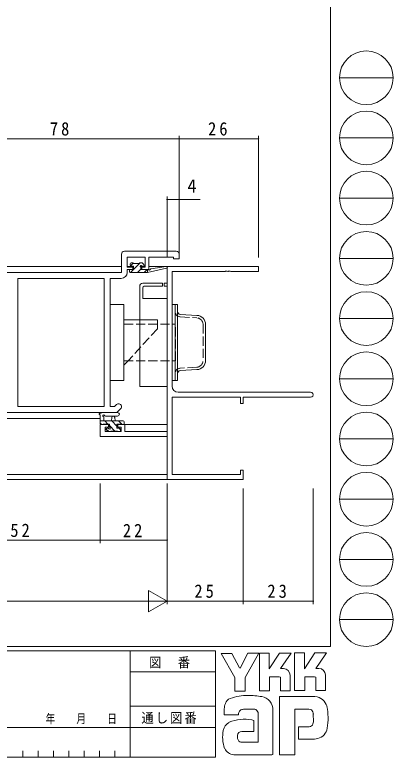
# Model space of a CAD drawing. Units: millimetres on the paper. Extents: x -397 to 397, y -282 to 282.
# Drawn here: x 272.4 to 396.7, y -282.1 to -38 of the extents above; entities that cross this region are included whole.
import ezdxf
from ezdxf.enums import TextEntityAlignment as Align

# ---------------------------------------------------------------- set-up
doc = ezdxf.new("R2010")
doc.units = ezdxf.units.MM
doc.linetypes.add('USER4', pattern=[4, 3, -1])
for name, color, linetype, lineweight in [('0-1_YKK_ZWAK', 7, 'Continuous', 18), ('0-3_YKK_D', 6, 'Continuous', 18), ('0-4_YKK_11', 7, 'Continuous', 18), ('0-5_YKK_12', 2, 'Continuous', 18), ('0-6_YKK_13', 4, 'Continuous', 18)]:
    doc.layers.add(name, color=color, linetype=linetype, lineweight=lineweight)
doc.styles.add('ＭＳ ゴシック', font='')
doc.styles.get('ＭＳ ゴシック').set_extended_font_data('MS Gothic')

msp = doc.modelspace()

# ---------------------------------------------------------------- linework, layer by layer
at = {"layer": '0-1_YKK_ZWAK'}
for p, q in [((376.092, 279.312), (376.092, -245.688)), ((379.068, -58.704), (396.708, -58.704)), ((379.068, -78.5), (396.708, -78.5)), ((379.068, -98.296), (396.708, -98.296)), ((379.068, -118.092), (396.708, -118.092)), ((379.068, -137.888), (396.708, -137.888)), ((379.068, -157.684), (396.708, -157.684)), ((379.068, -177.48), (396.708, -177.48)), ((379.068, -197.276), (396.708, -197.276)), ((379.068, -217.072), (396.708, -217.072)), ((379.068, -236.868), (396.708, -236.868)), ((376.092, -245.688), (-393.908, -245.688)), ((338.292, -247.088), (-393.908, -247.088)), ((310.291, -247.088), (310.291, -282.088)), ((338.292, -247.088), (338.292, -282.088)), ((340.129, -247.994), (343.642, -247.994)), ((344.724, -255.886), (340.129, -247.994)), ((348.928, -247.885), (346.372, -252.859)), ((352.751, -260.319), (352.751, -247.912)), ((364.266, -247.804), (367.537, -247.804)), ((364.266, -260.211), (364.266, -247.804)), ((370.969, -247.804), (374.753, -247.804)), ((374.375, -248.453), (371.253, -252.913)), ((374.753, -247.804), (374.375, -248.453)), ((360.671, -252.994), (359.632, -252.994)), ((372.292, -252.913), (371.253, -252.913)), ((310.291, -254.088), (338.292, -254.088)), ((359.266, -255.67), (356.076, -255.67)), ((362.833, -255.156), (362.833, -260.238)), ((367.672, -255.643), (367.672, -260.211)), ((370.861, -255.643), (367.672, -255.643)), ((371.294, -255.805), (370.861, -255.643)), ((371.294, -260.184), (371.294, -255.805)), ((374.456, -255.156), (374.456, -260.184)), ((367.672, -260.211), (364.266, -260.211)), ((371.294, -260.133), (371.344, -260.184)), ((374.456, -260.184), (371.294, -260.184)), ((370.915, -262.184), (359.32, -262.184)), ((359.32, -262.184), (359.32, -281.294)), ((310.291, -265.287), (338.292, -265.287)), ((341.21, -268.158), (341.21, -266.229)), ((345.859, -268.158), (341.21, -268.158)), ((351.238, -266.293), (347.54, -266.363)), ((352.319, -277.159), (352.319, -267.428)), ((357.211, -266.671), (357.211, -281.267)), ((364.347, -266.347), (368.996, -266.347)), ((364.347, -281.294), (364.347, -266.347)), ((370.465, -267.844), (370.483, -270.478)), ((209.492, -272.288), (310.291, -272.288)), ((338.292, -272.287), (310.291, -272.287)), ((365.563, -272.077), (365.563, -276.212)), ((369.104, -272.077), (365.563, -272.077)), ((350.967, -273.618), (346.973, -273.622)), ((346.697, -277.159), (352.319, -277.159)), ((351.886, -277.159), (352.238, -277.159)), ((352.319, -277.157), (352.32, -277.159)), ((365.563, -276.212), (370.888, -276.212)), ((370.888, -276.212), (371.969, -275.969)), ((275.012, -279.988), (275.012, -282.088)), ((280.052, -279.988), (280.052, -282.088)), ((285.092, -279.988), (285.092, -282.088)), ((290.132, -279.988), (290.132, -282.088)), ((295.172, -279.988), (295.172, -282.088)), ((300.211, -279.988), (300.211, -282.088)), ((305.251, -279.988), (305.251, -282.088)), ((-393.908, -282.088), (338.292, -282.088)), ((345.859, -281.348), (344.372, -281.348)), ((356.887, -281.321), (345.859, -281.348)), ((357.211, -281.267), (356.887, -281.321))]:
    msp.add_line(p, q, dxfattribs=at)
for points in [[(343.642, -247.994), (346.156, -252.697), (346.372, -252.859)], [(348.928, -247.885), (352.554, -247.885), (348.021, -255.913)], [(352.751, -247.912), (355.968, -247.912), (355.968, -253.011), (359.347, -247.858)], [(359.347, -247.858), (363.172, -247.858), (359.632, -252.994)], [(367.537, -247.804), (367.537, -252.996), (370.969, -247.804)], [(348.021, -255.913), (348.021, -260.346), (344.724, -260.346), (344.724, -255.886)], [(356.076, -255.67), (356.076, -260.319), (352.751, -260.319)], [(362.833, -260.238), (359.698, -260.238), (359.698, -255.832), (359.266, -255.67)], [(350.265, -269.861), (350.967, -270.023), (350.967, -273.618)], [(359.32, -281.294), (363.563, -281.294), (364.347, -281.294)]]:
    msp.add_lwpolyline(points, dxfattribs=at)
for centre in [(387.888, -58.704), (387.888, -78.5), (387.888, -98.296), (387.888, -118.092), (387.888, -137.888), (387.888, -157.684), (387.888, -177.48), (387.888, -197.276), (387.888, -217.072), (387.888, -236.868)]:
    msp.add_circle(centre, 8.82, dxfattribs=at)
for centre, radius, start, end in [((360.671, -255.157), 2.163, 0.00166, 89.99604), ((372.292, -255.075), 2.163, 0.00166, 89.99604), ((343.898, -265.143), 2.444, 109.02127, 161.51264), ((349.014, -279.489), 17.68, 89.89165, 109.30848), ((349.533, -282.551), 20.748, 78.7801, 91.46938), ((352.822, -266.584), 4.449, 40.66422, 80.31694), ((370.764, -266.528), 4.341, 14.44572, 87.08746), ((346.251, -266.253), 5.037, 158.41083, 179.71775), ((352.601, -266.573), 4.612, 358.78059, 38.76563), ((354.458, -269.275), 20.86, 350.99027, 10.67625), ((347.967, -268.095), 2.109, 138.46382, 181.71359), ((347.407, -268.058), 1.701, 85.50551, 126.78038), ((350.748, -267.842), 1.625, 14.7552, 72.44995), ((369.157, -267.567), 1.229, 16.43123, 96.91661), ((366.823, -268.295), 3.673, 4.93423, 17.03552), ((344.719, -274.015), 3.908, 121.82711, 169.08475), ((347.812, -282.942), 13.309, 79.38098, 112.05825), ((366.802, -270.129), 3.697, 343.6902, 354.75362), ((351.741, -275.482), 11.082, 168.76372, 199.80079), ((369.105, -270.771), 1.306, 269.95468, 342.90145), ((370.827, -271.833), 4.291, 285.44291, 349.90448), ((347.874, -275.416), 2.369, 171.08203, 216.71923), ((346.982, -275.067), 1.445, 90.33953, 178.03639), ((346.942, -275.653), 1.526, 230.9728, 260.75491), ((344.732, -277.53), 3.823, 207.31435, 263.59464)]:
    msp.add_arc(centre, radius, start, end, dxfattribs=at)
at = {"layer": '0-3_YKK_D'}
for p, q in [((326.401, -117.76), (326.401, -77.76)), ((326.401, -117.76), (326.401, -77.76)), ((352.401, -117.76), (352.401, -77.76)), ((248.401, -78.76), (326.401, -78.76)), ((326.401, -78.76), (352.401, -78.76)), ((322.401, -117.76), (322.401, -97.76)), ((322.401, -98.76), (326.401, -98.76)), ((326.401, -117.76), (326.401, -97.76)), ((326.401, -98.76), (333.301, -98.76)), ((300.401, -192.13), (300.401, -211.76)), ((300.401, -192.13), (300.401, -211.76)), ((322.401, -192.13), (322.401, -231.76)), ((322.401, -192.13), (322.401, -211.76)), ((322.401, -193.76), (322.401, -231.76)), ((347.401, -193.76), (347.401, -231.76)), ((347.401, -193.76), (347.401, -231.76)), ((370.401, -193.76), (370.401, -231.76)), ((248.401, -210.76), (300.401, -210.76)), ((322.401, -210.76), (300.401, -210.76)), ((316.339, -227.26), (316.339, -234.26)), ((322.401, -230.76), (316.339, -227.26)), ((-20.599, -230.76), (315.401, -230.76)), ((322.401, -230.76), (310.277, -230.76)), ((322.401, -230.76), (316.339, -234.26)), ((322.401, -230.76), (347.401, -230.76)), ((347.401, -230.76), (370.401, -230.76))]:
    msp.add_line(p, q, dxfattribs=at)
for centre, start, end in [((326.401, -78.76), 0, 180), ((326.401, -78.76), 0, 180), ((326.401, -78.76), 180, 0), ((326.401, -78.76), 180, 0), ((352.401, -78.76), 0, 180), ((352.401, -78.76), 180, 0), ((322.401, -98.76), 0, 180), ((322.401, -98.76), 180, 0), ((326.401, -98.76), 0, 180), ((326.401, -98.76), 180, 0), ((300.401, -210.76), 0, 180), ((300.401, -210.76), 0, 180), ((300.401, -210.76), 180, 0), ((300.401, -210.76), 180, 0), ((322.401, -210.76), 0, 180), ((322.401, -210.76), 180, 0), ((347.401, -230.76), 0, 180), ((347.401, -230.76), 0, 180), ((347.401, -230.76), 180, 0), ((347.401, -230.76), 180, 0), ((370.401, -230.76), 0, 180), ((370.401, -230.76), 180, 0)]:
    msp.add_arc(centre, 0.106, start, end, dxfattribs=at)
at = {"layer": '0-4_YKK_11'}
for p, q in [((307.401, -116.76), (307.401, -122.76)), ((325.401, -115.76), (308.401, -115.76)), ((326.401, -118.26), (326.401, -116.76)), ((309.331, -117.69), (315.201, -117.69)), ((309.331, -120.96), (309.331, -117.69)), ((315.201, -117.69), (315.201, -120.96)), ((316.401, -117.69), (324.471, -117.69)), ((316.401, -121.76), (316.401, -117.69)), ((324.471, -117.69), (324.471, -118.26)), ((324.471, -118.26), (326.401, -118.26)), ((311.101, -120.96), (309.331, -120.96)), ((309.331, -121.76), (311.101, -121.76)), ((309.331, -122.69), (309.331, -121.76)), ((311.101, -121.76), (311.101, -120.96)), ((314.101, -120.96), (314.101, -121.76)), ((315.201, -120.96), (314.101, -120.96)), ((314.101, -121.76), (316.401, -121.76)), ((322.401, -120.76), (322.401, -126.26)), ((352.401, -120.76), (322.401, -120.76)), ((352.401, -122.39), (352.401, -120.76)), ((307.401, -122.76), (249.401, -122.76)), ((324.031, -122.39), (341.443, -122.39)), ((324.031, -160.13), (324.031, -122.39)), ((341.443, -122.39), (341.626, -122.27)), ((341.626, -122.27), (342.176, -122.27)), ((342.176, -122.27), (342.359, -122.39)), ((342.359, -122.39), (342.443, -122.39)), ((342.443, -122.39), (342.626, -122.27)), ((342.626, -122.27), (343.176, -122.27)), ((343.176, -122.27), (343.359, -122.39)), ((343.359, -122.39), (352.401, -122.39)), ((273.331, -124.69), (273.331, -166.83)), ((301.771, -124.69), (273.331, -124.69)), ((273.331, -124.69), (273.331, -166.83)), ((301.771, -166.83), (301.771, -124.69)), ((303.701, -124.69), (307.331, -124.69)), ((303.701, -166.83), (303.701, -124.69)), ((321.401, -126.26), (321.401, -127.26)), ((322.401, -126.26), (321.401, -126.26)), ((321.401, -127.26), (322.401, -127.26)), ((322.401, -127.26), (322.401, -175.03)), ((369.586, -162.13), (326.031, -162.13)), ((324.031, -163.76), (346.501, -163.76)), ((324.031, -189.13), (324.031, -163.76)), ((346.501, -163.76), (346.501, -165.76)), ((346.501, -165.76), (347.401, -165.76)), ((347.401, -163.76), (369.586, -163.76)), ((347.401, -165.76), (347.401, -163.76)), ((273.331, -166.83), (301.771, -166.83)), ((305.102, -166.83), (303.701, -166.83)), ((305.754, -166.178), (305.102, -166.83)), ((305.901, -168.76), (307.118, -167.543)), ((248.401, -168.76), (305.901, -168.76)), ((300.401, -172.76), (300.401, -176.66)), ((303.201, -172.76), (300.401, -172.76)), ((303.201, -173.56), (303.201, -172.76)), ((306.201, -172.76), (306.201, -173.56)), ((308.501, -172.76), (306.201, -172.76)), ((308.501, -175.03), (308.501, -172.76)), ((302.031, -173.56), (303.201, -173.56)), ((302.031, -175.03), (302.031, -173.56)), ((307.301, -175.03), (302.031, -175.03)), ((306.201, -173.56), (307.301, -173.56)), ((307.301, -173.56), (307.301, -175.03)), ((322.401, -175.03), (308.501, -175.03)), ((300.401, -176.66), (322.401, -176.66)), ((322.401, -176.66), (322.401, -190.76)), ((346.501, -187.76), (346.501, -189.13)), ((347.401, -187.76), (346.501, -187.76)), ((347.401, -190.76), (347.401, -187.76)), ((346.501, -189.13), (324.031, -189.13)), ((322.401, -190.76), (347.401, -190.76))]:
    msp.add_line(p, q, dxfattribs=at)
for centre, radius, start, end in [((308.401, -116.76), 1, 90.00001, 179.99999), ((325.401, -116.76), 1, 0.00001, 89.99999), ((307.331, -122.69), 2, 270.00001, 359.99999), ((326.031, -160.13), 2, 180.00001, 269.99999), ((369.586, -162.945), 0.815, 269.99999, 90.00001), ((306.436, -166.861), 0.965, 314.99999, 135.00001)]:
    msp.add_arc(centre, radius, start, end, dxfattribs=at)
at = {"layer": '0-5_YKK_12'}
for p, q in [((307.401, -120.76), (148.901, -120.76)), ((311.401, -120.76), (309.348, -120.76)), ((315.184, -120.76), (313.572, -120.76)), ((322.401, -120.76), (316.401, -120.76)), ((322.401, -190.76), (322.401, -120.76)), ((300.401, -170.76), (148.901, -170.76)), ((308.001, -172.76), (322.401, -172.76)), ((322.401, -189.13), (148.901, -189.13)), ((322.401, -190.76), (148.901, -190.76))]:
    msp.add_line(p, q, dxfattribs=at)
at = {"layer": '0-6_YKK_13'}
for p, q in [((310.601, -119.56), (311.101, -119.56)), ((311.401, -121.75), (313.591, -119.56)), ((313.501, -119.56), (314.101, -119.56)), ((310.301, -120.36), (310.301, -119.86)), ((310.301, -121.76), (311.401, -121.76)), ((310.363, -120.543), (311.263, -119.643)), ((310.391, -122.76), (311.391, -121.76)), ((311.401, -120.66), (310.601, -120.66)), ((311.301, -119.76), (313.301, -119.76)), ((311.401, -121.76), (311.401, -120.66)), ((312.636, -122.76), (313.801, -121.595)), ((313.801, -121.121), (313.801, -121.76)), ((313.801, -121.76), (315.999, -121.76)), ((314.601, -120.66), (314.262, -120.66)), ((314.313, -119.648), (314.813, -120.148)), ((314.881, -122.76), (315.881, -121.76)), ((315.999, -122.76), (322.265, -121.353)), ((315.999, -121.76), (316.086, -121.746)), ((315.999, -122.76), (315.999, -121.76)), ((317.112, -121.58), (322.151, -120.764)), ((310.001, -122.46), (310.001, -122.06)), ((310.301, -122.76), (315.999, -122.76)), ((314.402, -126.26), (320.902, -126.26)), ((320.902, -126.26), (320.902, -127.26)), ((313.402, -160.26), (313.402, -127.26)), ((314.402, -127.76), (314.402, -131.26)), ((320.902, -127.26), (314.902, -127.26)), ((314.402, -131.26), (322.402, -131.26)), ((303.701, -133.26), (308.201, -133.26)), ((303.701, -133.26), (303.701, -158.26)), ((308.201, -133.26), (308.201, -158.26)), ((324.032, -133.26), (324.032, -158.26)), ((325.032, -133.26), (325.832, -133.26)), ((325.032, -158.26), (325.032, -133.26)), ((325.832, -158.26), (325.832, -133.26)), ((326.772, -136.515), (332.21, -136.838)), ((319.201, -138.26), (308.201, -138.26)), ((319.201, -139.76), (319.201, -138.26)), ((335.032, -139.833), (335.032, -151.687)), ((309.576, -151.76), (308.201, -153.26)), ((332.21, -154.682), (326.772, -155.005)), ((303.701, -158.26), (308.201, -158.26)), ((324.032, -158.26), (325.032, -158.26)), ((325.032, -158.26), (325.832, -158.26)), ((300.399, -172.46), (300.399, -169.78)), ((306.127, -168.76), (300.965, -168.76)), ((301.599, -170.38), (301.599, -171.56)), ((306.127, -169.96), (302.166, -169.963)), ((304.099, -171.56), (304.201, -170.416)), ((305.299, -171.56), (305.198, -170.416)), ((300.399, -171.56), (307.999, -171.56)), ((300.399, -172.232), (300.928, -172.76)), ((301.299, -172.76), (300.699, -172.76)), ((303.499, -172.56), (301.499, -172.56)), ((301.973, -171.56), (302.973, -172.56)), ((303.499, -173.499), (303.499, -172.56)), ((303.499, -173.087), (305.273, -174.86)), ((304.218, -171.56), (305.899, -173.242)), ((305.899, -172.56), (305.899, -173.96)), ((307.199, -172.56), (305.899, -172.56)), ((306.463, -171.56), (307.663, -172.76)), ((307.999, -172.76), (307.399, -172.76)), ((308.299, -171.86), (308.299, -172.46)), ((302.401, -174.233), (303.228, -175.06)), ((302.987, -174.972), (302.487, -174.472)), ((302.699, -173.96), (303.039, -173.96)), ((303.799, -175.06), (303.199, -175.06)), ((306.099, -174.86), (303.999, -174.86)), ((305.899, -173.96), (306.799, -173.96)), ((306.799, -175.06), (306.299, -175.06)), ((306.618, -173.96), (307.099, -174.442)), ((307.099, -174.26), (307.099, -174.76))]:
    msp.add_line(p, q, dxfattribs=at)
at = {"layer": '0-6_YKK_13', "linetype": 'USER4'}
for p, q in [((326.725, -137.313), (332.162, -137.637)), ((308.201, -139.76), (325.201, -139.76)), ((319.201, -141.26), (309.576, -151.76)), ((319.201, -141.26), (319.201, -139.76)), ((325.201, -151.76), (325.201, -139.76)), ((334.232, -139.833), (334.232, -151.687)), ((308.201, -151.76), (325.201, -151.76)), ((332.162, -153.883), (326.725, -154.207))]:
    msp.add_line(p, q, dxfattribs=at)
at = {"layer": '0-6_YKK_13'}
for points in [[(322.402, -131.26), (322.402, -160.26), (313.402, -160.26)], [(324.032, -133.26), (325.032, -133.26), (325.032, -158.26)]]:
    msp.add_lwpolyline(points, dxfattribs=at)
for centre, radius, start, end in [((310.601, -119.86), 0.3, 90, 180), ((311.101, -119.76), 0.2, 0, 90), ((313.501, -119.76), 0.2, 90, 180), ((314.101, -119.86), 0.3, 45, 90), ((310.301, -122.06), 0.3, 90, 180), ((310.601, -120.36), 0.3, 180, 270), ((313.801, -120.66), 0.25, 33.05573, 236.94427), ((313.501, -121.121), 0.3, 0, 56.94427), ((314.262, -120.36), 0.3, 213.05573, 270), ((314.601, -120.36), 0.3, 270, 45), ((316.134, -122.042), 0.3, 39.19754, 99.19754), ((316.599, -121.663), 0.3, 219.19754, 339.19754), ((317.16, -121.876), 0.3, 99.19754, 159.19754), ((322.199, -121.06), 0.3, 282.65862, 99.19754), ((310.301, -122.46), 0.3, 180, 270), ((314.402, -127.26), 1, 90, 180), ((314.902, -127.76), 0.5, 90, 180), ((326.832, -135.516), 1, 180, 266.59356), ((332.032, -139.833), 3, 0, 86.59356), ((332.032, -151.687), 3, 273.40644, 0), ((326.832, -156.004), 1, 93.40644, 180), ((300.399, -169.26), 0.3, 79.47122, 240), ((300.099, -169.78), 0.3, 0, 60), ((300.509, -168.67), 0.3, 259.47122, 319.47122), ((300.965, -169.06), 0.3, 90, 139.47122), ((301.599, -169.86), 0.3, 19.18976, 240), ((301.299, -170.38), 0.3, 0, 60), ((302.166, -169.663), 0.3, 199.18976, 270.04023), ((304.699, -170.46), 0.5, 5.09207, 174.90793), ((306.127, -169.36), 0.6, 270.04023, 90.04023), ((300.699, -172.46), 0.3, 180, 270), ((301.299, -172.56), 0.2, 270, 0), ((307.399, -172.56), 0.2, 180, 270), ((307.999, -171.86), 0.3, 0, 90), ((307.999, -172.46), 0.3, 270, 0), ((302.699, -174.26), 0.3, 90, 225), ((303.199, -174.76), 0.3, 225, 270), ((303.039, -174.26), 0.3, 33.05573, 90), ((303.499, -173.96), 0.25, 213.05573, 56.94427), ((303.799, -173.499), 0.3, 180, 236.94427), ((303.799, -174.86), 0.2, 270, 0), ((306.299, -174.86), 0.2, 180, 270), ((306.799, -174.26), 0.3, 0, 90), ((306.799, -174.76), 0.3, 270, 0)]:
    msp.add_arc(centre, radius, start, end, dxfattribs=at)
at = {"layer": '0-6_YKK_13', "linetype": 'USER4'}
for centre, radius, start, end in [((326.832, -135.516), 1.8, 180, 266.59356), ((332.032, -139.833), 2.2, 0, 86.59356), ((332.032, -151.687), 2.2, 273.40644, 0), ((326.832, -156.004), 1.8, 93.40644, 180)]:
    msp.add_arc(centre, radius, start, end, dxfattribs=at)

# ---------------------------------------------------------------- texts
at = {"layer": '0-1_YKK_ZWAK', "attachment_point": 7, "style": 'ＭＳ ゴシック'}
for s, insert, char_height in [('\\T1.17;\\W0.9;図\u3000番', (316.489, -252.95), 3.284), ('\\T1.28;\\W0.8;年\\~\\~\\~月\\~\\~\\~日', (282.468, -271.257), 2.903), ('\\T1.17;\\W0.9;通し図番', (313.971, -271.172), 3.284)]:
    msp.add_mtext(s, dxfattribs=dict(at, insert=insert, char_height=char_height))
at = {"layer": '0-3_YKK_D', "color": 7, "style": 'ＭＳ ゴシック'}
msp.add_text('4', height=4.399, dxfattribs=at).set_placement((329.101, -97.76), align=Align.BOTTOM_LEFT)
at = {"layer": '0-3_YKK_D', "color": 7, "char_height": 4.399, "attachment_point": 7, "style": 'ＭＳ ゴシック'}
for s, insert in [('\\T1.37;\\W0.9;78', (283.881, -77.76)), ('\\T1.37;\\W0.9;26', (335.881, -77.76)), ('\\T1.37;\\W0.9;52', (270.881, -209.76)), ('\\T1.37;\\W0.9;22', (307.881, -209.76)), ('\\T1.37;\\W0.9;25', (331.381, -229.76)), ('\\T1.37;\\W0.9;23', (355.381, -229.76))]:
    msp.add_mtext(s, dxfattribs=dict(at, insert=insert))

doc.saveas('drawing.dxf')
